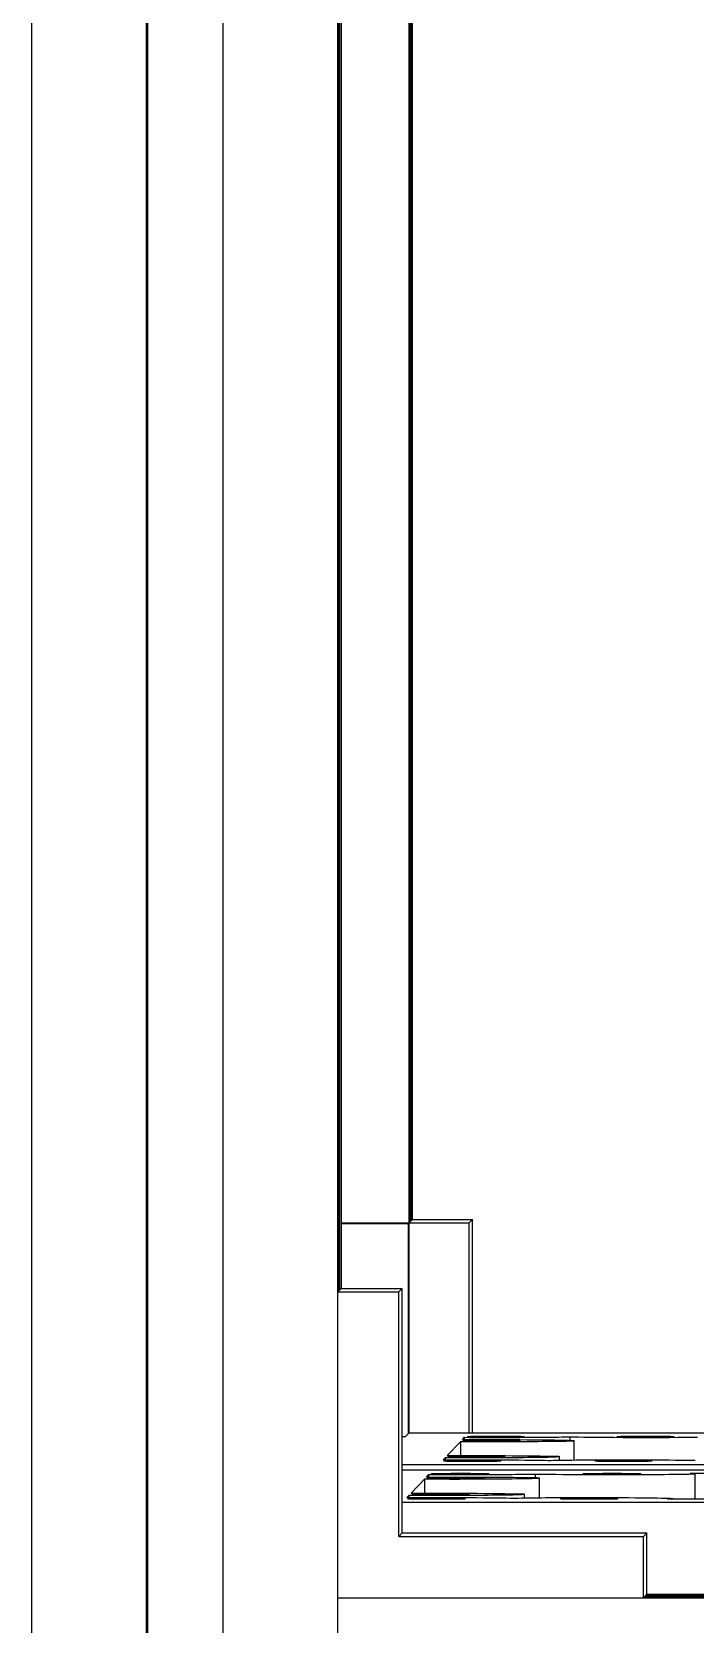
# Model space of a CAD drawing. Header units: millimetres. Extents: x -253 to 256, y -315 to 312.
# Drawn here: x -252.7 to -208.9, y -246.4 to -141.1 of the extents above; entities that cross this region are included whole.
import ezdxf

# ---------------------------------------------------------------- set-up
doc = ezdxf.new("R2010")
doc.units = ezdxf.units.MM
doc.layers.add('VISIBLE', color=7, linetype='Continuous')

msp = doc.modelspace()

# ---------------------------------------------------------------- linework, layer by layer
at = {"layer": 'VISIBLE'}
for p, q in [((-252.72, -315.39), (-252.72, 312.36)), ((-245.14, -315.39), (-245.14, 312.36)), ((-245.06, -315.29), (-245.06, 312.26)), ((-240.08, -315.39), (-240.08, 312.36)), ((-232.5, -315.39), (-232.5, 312.36)), ((-227.78, -233.72), (-227.78, 25.25)), ((-232.41, -224.33), (-232.41, 9.09)), ((-232.35, -224.27), (-232.35, 9.09)), ((-232.26, -224.19), (-232.26, 9.09)), ((-227.69, -219.77), (-227.69, 8.91)), ((-227.64, -219.72), (-227.64, 8.91)), ((-227.55, -219.64), (-227.55, 8.9)), ((-232.26, -219.86), (-223.82, -219.86)), ((-232.26, -219.9), (-227.82, -219.9)), ((-227.82, -219.9), (-227.55, -219.64)), ((-227.82, -233.77), (-227.82, -219.9)), ((-227.55, -219.64), (-223.6, -219.64)), ((-223.82, -219.86), (-223.6, -219.64)), ((-223.82, -233.72), (-223.82, -219.86)), ((-223.6, -233.72), (-223.6, -219.64)), ((-232.5, -224.41), (-232.22, -224.14)), ((-232.5, -224.41), (-228.46, -224.41)), ((-232.26, -224.14), (-232.22, -224.14)), ((-232.26, -224.19), (-228.23, -224.19)), ((-232.22, -224.19), (-232.22, -224.14)), ((-228.46, -224.41), (-228.23, -224.19)), ((-228.46, -240.59), (-228.46, -224.41)), ((-228.23, -240.34), (-228.23, -224.19)), ((-228.23, -233.96), (-228.02, -233.96)), ((-228.02, -233.96), (-227.78, -233.72)), ((-227.78, -233.72), (-122.8, -233.72)), ((-225.27, -235.23), (-224.37, -234.3)), ((-224.37, -235.23), (-224.37, -234.3)), ((-224.37, -234.3), (-224.07, -234.3)), ((-224.26, -234.18), (-224.11, -234.02)), ((-224.26, -234.18), (-223.93, -234.18)), ((-224.22, -234.24), (-224.21, -234.25)), ((-224.22, -234.24), (-224.21, -234.24)), ((-224.21, -234.24), (-224.17, -234.24)), ((-224.21, -234.25), (-224.17, -234.25)), ((-224.21, -234.25), (-224.17, -234.25)), ((-224.17, -234.24), (-224.12, -234.24)), ((-224.17, -234.25), (-224.1, -234.25)), ((-224.17, -234.25), (-224.1, -234.25)), ((-224.12, -234.24), (-223.97, -234.23)), ((-224.11, -234.18), (-224.11, -234.02)), ((-224.11, -234.02), (-223.8, -234.03)), ((-224.1, -234.25), (-224.01, -234.25)), ((-224.07, -234.3), (-223.75, -234.31)), ((-224.01, -234.25), (-223.89, -234.26)), ((-223.97, -234.23), (-223.79, -234.23)), ((-223.95, -233.96), (-223.94, -233.97)), ((-223.95, -233.96), (-223.94, -233.96)), ((-223.94, -233.96), (-223.91, -233.96)), ((-223.94, -233.97), (-223.9, -233.97)), ((-223.94, -233.97), (-223.9, -233.97)), ((-223.93, -234.18), (-223.58, -234.18)), ((-223.91, -233.96), (-223.85, -233.96)), ((-223.9, -233.97), (-223.84, -233.97)), ((-223.89, -234.26), (-223.74, -234.26)), ((-223.85, -233.96), (-223.71, -233.95)), ((-223.84, -233.97), (-223.74, -233.97)), ((-223.8, -234.03), (-223.49, -234.03)), ((-223.79, -234.23), (-223.6, -234.23)), ((-223.75, -234.31), (-223.43, -234.31)), ((-223.74, -233.97), (-223.62, -233.98)), ((-223.74, -234.26), (-223.58, -234.26)), ((-223.71, -233.95), (-223.53, -233.95)), ((-223.62, -233.98), (-223.48, -233.98)), ((-223.6, -234.23), (-223.4, -234.23)), ((-223.58, -234.18), (-223.2, -234.18)), ((-223.58, -234.26), (-223.39, -234.26)), ((-223.53, -233.95), (-223.33, -233.95)), ((-223.49, -234.03), (-223.16, -234.03)), ((-223.48, -233.98), (-223.31, -233.98)), ((-223.43, -234.31), (-223.1, -234.31)), ((-223.4, -234.23), (-223.18, -234.22)), ((-223.39, -234.26), (-223.2, -234.26)), ((-223.33, -233.95), (-223.13, -233.95)), ((-223.31, -233.98), (-223.13, -233.98)), ((-223.2, -234.18), (-222.79, -234.18)), ((-223.2, -234.26), (-223, -234.26)), ((-223.18, -234.22), (-222.92, -234.22)), ((-223.16, -234.03), (-222.83, -234.03)), ((-223.13, -233.95), (-222.92, -233.94)), ((-223.13, -233.98), (-222.94, -233.98)), ((-223.1, -234.31), (-222.76, -234.31)), ((-223, -234.26), (-222.8, -234.26)), ((-222.94, -233.98), (-222.74, -233.99)), ((-222.92, -233.94), (-222.66, -233.94)), ((-222.92, -234.22), (-222.61, -234.22)), ((-222.83, -234.03), (-222.5, -234.03)), ((-222.8, -234.26), (-222.6, -234.27)), ((-222.79, -234.18), (-222.36, -234.18)), ((-222.76, -234.31), (-222.42, -234.31)), ((-222.74, -233.99), (-222.54, -233.99)), ((-222.66, -233.94), (-222.35, -233.94)), ((-222.61, -234.22), (-222.25, -234.22)), ((-222.6, -234.27), (-222.41, -234.27)), ((-222.54, -233.99), (-222.34, -233.99)), ((-222.5, -234.03), (-222.16, -234.03)), ((-222.42, -234.31), (-222.08, -234.31)), ((-222.41, -234.27), (-222.05, -234.27)), ((-222.36, -234.18), (-221.91, -234.18)), ((-222.35, -233.94), (-221.99, -233.94)), ((-222.34, -233.99), (-222.15, -233.99)), ((-222.25, -234.22), (-222.06, -234.22)), ((-222.16, -234.03), (-221.81, -234.03)), ((-222.15, -233.99), (-221.79, -233.99)), ((-222.08, -234.31), (-221.74, -234.31)), ((-222.06, -234.22), (-221.86, -234.22)), ((-222.05, -234.27), (-221.74, -234.26)), ((-221.99, -233.94), (-221.8, -233.94)), ((-221.91, -234.18), (-221.44, -234.18)), ((-221.86, -234.22), (-221.66, -234.22)), ((-221.81, -234.03), (-221.47, -234.03)), ((-221.8, -233.94), (-221.6, -233.94)), ((-221.79, -233.99), (-221.48, -233.99)), ((-221.74, -234.26), (-221.48, -234.26)), ((-221.74, -234.31), (-221.4, -234.31)), ((-221.66, -234.22), (-221.46, -234.22)), ((-221.6, -233.94), (-221.4, -233.94)), ((-221.48, -233.99), (-221.22, -233.98)), ((-221.48, -234.26), (-221.26, -234.26)), ((-221.47, -234.03), (-221.13, -234.03)), ((-221.46, -234.22), (-221.27, -234.22)), ((-221.44, -234.18), (-220.96, -234.18)), ((-221.4, -233.94), (-221.2, -233.94)), ((-221.4, -234.31), (-221.06, -234.31)), ((-221.27, -234.22), (-221.09, -234.23)), ((-221.26, -234.26), (-221.07, -234.26)), ((-221.22, -233.98), (-221, -233.98)), ((-221.2, -233.94), (-221.01, -233.95)), ((-221.13, -234.03), (-220.8, -234.03)), ((-221.09, -234.23), (-220.92, -234.23)), ((-221.07, -234.26), (-220.87, -234.26)), ((-221.06, -234.31), (-220.73, -234.3)), ((-221.01, -233.95), (-220.83, -233.95)), ((-221.01, -233.95), (-220.83, -233.95)), ((-221, -233.98), (-220.8, -233.98)), ((-220.96, -234.18), (-220.46, -234.18)), ((-220.92, -234.23), (-220.78, -234.23)), ((-220.87, -234.26), (-220.69, -234.25)), ((-220.83, -233.95), (-220.66, -233.95)), ((-220.8, -233.98), (-220.61, -233.98)), ((-220.8, -234.03), (-220.47, -234.03)), ((-220.78, -234.23), (-220.66, -234.23)), ((-220.73, -234.3), (-220.41, -234.3)), ((-220.69, -234.25), (-220.55, -234.25)), ((-220.66, -233.95), (-220.52, -233.95)), ((-220.66, -234.23), (-220.56, -234.24)), ((-220.61, -233.98), (-220.43, -233.98)), ((-220.56, -234.24), (-220.5, -234.24)), ((-220.55, -234.25), (-220.49, -234.25)), ((-220.52, -233.95), (-220.39, -233.95)), ((-220.5, -234.24), (-220.46, -234.24)), ((-220.49, -234.25), (-220.46, -234.25)), ((-220.47, -234.03), (-220.15, -234.02)), ((-220.46, -234.18), (-219.97, -234.19)), ((-220.46, -234.24), (-220.45, -234.24)), ((-220.46, -234.25), (-220.45, -234.24)), ((-220.43, -233.98), (-220.28, -233.97)), ((-220.41, -234.3), (-220.1, -234.3)), ((-220.39, -233.95), (-220.3, -233.96)), ((-220.3, -233.96), (-220.23, -233.96)), ((-220.28, -233.97), (-220.23, -233.97)), ((-220.23, -233.96), (-220.2, -233.96)), ((-220.23, -233.97), (-220.2, -233.97)), ((-220.2, -233.96), (-220.18, -233.96)), ((-220.2, -233.97), (-220.18, -233.96)), ((-220.15, -234.02), (-219.84, -234.02)), ((-220.1, -234.3), (-219.8, -234.3)), ((-219.97, -234.19), (-219.48, -234.19)), ((-219.84, -234.02), (-219.54, -234.02)), ((-219.8, -234.3), (-219.51, -234.3)), ((-219.54, -234.02), (-219.25, -234.02)), ((-219.51, -234.3), (-219.24, -234.3)), ((-219.48, -234.19), (-219.02, -234.19)), ((-219.25, -234.02), (-218.98, -234.02)), ((-219.24, -234.3), (-218.96, -234.29)), ((-219.02, -234.19), (-218.57, -234.2)), ((-218.98, -234.02), (-218.69, -234.01)), ((-218.96, -234.29), (-218.68, -234.29)), ((-218.69, -234.01), (-218.42, -234.01)), ((-218.68, -234.29), (-218.4, -234.29)), ((-218.57, -234.2), (-218.17, -234.2)), ((-218.42, -234.01), (-218.16, -234.01)), ((-218.4, -234.29), (-218.13, -234.28)), ((-218.17, -234.2), (-217.8, -234.21)), ((-218.16, -234.01), (-217.91, -234.01)), ((-218.13, -234.28), (-217.87, -234.28)), ((-217.91, -234.01), (-217.69, -234)), ((-217.87, -234.28), (-217.62, -234.27)), ((-217.8, -234.21), (-217.49, -234.21)), ((-217.69, -234), (-217.48, -234)), ((-217.62, -234.27), (-217.4, -234.27)), ((-217.49, -234.21), (-217.24, -234.22)), ((-217.48, -234), (-217.3, -233.99)), ((-217.4, -234.27), (-217.21, -234.26)), ((-217.3, -233.99), (-217.14, -233.99)), ((-217.24, -234.22), (-217.06, -234.23)), ((-217.21, -234.26), (-217.05, -234.26)), ((-217.14, -234.22), (-217.14, -233.99)), ((-217.14, -233.99), (-216.89, -234)), ((-217.06, -234.23), (-216.94, -234.23)), ((-217.05, -234.26), (-216.94, -234.25)), ((-216.94, -234.23), (-216.88, -234.24)), ((-216.94, -234.25), (-216.88, -234.25)), ((-216.89, -234), (-216.59, -234)), ((-216.88, -235.52), (-216.88, -234.24)), ((-216.88, -234.25), (-216.88, -234.24)), ((-216.59, -234), (-216.23, -234.01)), ((-216.23, -234.01), (-215.81, -234.01)), ((-215.81, -234.01), (-215.34, -234.02)), ((-215.34, -234.02), (-214.81, -234.02)), ((-214.81, -234.02), (-214.24, -234.02)), ((-214.24, -234.02), (-213.63, -234.03)), ((-214.04, -233.96), (-214.03, -233.97)), ((-214.04, -233.96), (-214.03, -233.96)), ((-214.03, -233.96), (-213.99, -233.96)), ((-214.03, -233.97), (-213.99, -233.97)), ((-214.03, -233.97), (-213.99, -233.97)), ((-213.99, -233.96), (-213.94, -233.96)), ((-213.99, -233.97), (-213.92, -233.97)), ((-213.94, -233.96), (-213.79, -233.95)), ((-213.92, -233.97), (-213.83, -233.97)), ((-213.83, -233.97), (-213.71, -233.98)), ((-213.79, -233.95), (-213.61, -233.95)), ((-213.71, -233.98), (-213.56, -233.98)), ((-213.63, -234.03), (-213.01, -234.03)), ((-213.61, -233.95), (-213.42, -233.95)), ((-213.56, -233.98), (-213.4, -233.98)), ((-213.42, -233.95), (-213.22, -233.95)), ((-213.4, -233.98), (-213.21, -233.98)), ((-213.22, -233.95), (-213.01, -233.94)), ((-213.21, -233.98), (-213.02, -233.98)), ((-213.02, -233.98), (-212.82, -233.99)), ((-213.01, -233.94), (-212.74, -233.94)), ((-213.01, -234.03), (-212.38, -234.03)), ((-212.82, -233.99), (-212.62, -233.99)), ((-212.74, -233.94), (-212.43, -233.94)), ((-212.62, -233.99), (-212.42, -233.99)), ((-212.43, -233.94), (-212.08, -233.94)), ((-212.42, -233.99), (-212.23, -233.99)), ((-212.38, -234.03), (-211.75, -234.03)), ((-212.23, -233.99), (-211.87, -233.99)), ((-212.08, -233.94), (-211.88, -233.94)), ((-211.88, -233.94), (-211.69, -233.94)), ((-211.87, -233.99), (-211.56, -233.99)), ((-211.75, -234.03), (-211.15, -234.03)), ((-211.69, -233.94), (-211.49, -233.94)), ((-211.56, -233.99), (-211.3, -233.98)), ((-211.49, -233.94), (-211.29, -233.94)), ((-211.3, -233.98), (-211.09, -233.98)), ((-211.29, -233.94), (-211.09, -233.95)), ((-211.15, -234.03), (-210.56, -234.03)), ((-211.09, -233.95), (-210.91, -233.95)), ((-211.09, -233.98), (-210.89, -233.98)), ((-210.91, -233.95), (-210.75, -233.95)), ((-210.89, -233.98), (-210.69, -233.98)), ((-210.75, -233.95), (-210.6, -233.95)), ((-210.69, -233.98), (-210.51, -233.98)), ((-210.6, -233.95), (-210.48, -233.95)), ((-210.56, -234.03), (-210.02, -234.02)), ((-210.51, -233.98), (-210.37, -233.97)), ((-210.48, -233.95), (-210.39, -233.96)), ((-210.39, -233.96), (-210.32, -233.96)), ((-210.37, -233.97), (-210.32, -233.97)), ((-210.32, -233.96), (-210.28, -233.96)), ((-210.32, -233.97), (-210.28, -233.97)), ((-210.28, -233.96), (-210.27, -233.96)), ((-210.28, -233.97), (-210.27, -233.96)), ((-210.02, -234.02), (-209.52, -234.02)), ((-209.52, -234.02), (-209.06, -234.02)), ((-209.06, -234.02), (-208.72, -234.01)), ((-225.54, -235.52), (-225.38, -235.35)), ((-225.54, -235.52), (-225.08, -235.51)), ((-225.49, -235.58), (-225.48, -235.57)), ((-225.49, -235.58), (-225.48, -235.58)), ((-225.48, -235.57), (-225.45, -235.57)), ((-225.48, -235.58), (-225.44, -235.58)), ((-225.48, -235.58), (-225.44, -235.58)), ((-225.45, -235.57), (-225.39, -235.57)), ((-225.44, -235.58), (-225.38, -235.58)), ((-225.39, -235.57), (-225.25, -235.57)), ((-225.38, -235.52), (-225.38, -235.35)), ((-225.38, -235.35), (-225.08, -235.36)), ((-225.38, -235.58), (-225.28, -235.59)), ((-225.38, -235.58), (-225.28, -235.59)), ((-225.28, -235.59), (-225.16, -235.59)), ((-225.27, -235.23), (-224.94, -235.23)), ((-225.25, -235.57), (-225.07, -235.56)), ((-225.22, -235.29), (-225.21, -235.3)), ((-225.22, -235.29), (-225.21, -235.29)), ((-225.21, -235.29), (-225.18, -235.29)), ((-225.21, -235.3), (-225.17, -235.3)), ((-225.21, -235.3), (-225.17, -235.3)), ((-225.18, -235.29), (-225.13, -235.29)), ((-225.17, -235.3), (-225.11, -235.3)), ((-225.16, -235.59), (-225.02, -235.59)), ((-225.13, -235.29), (-224.98, -235.28)), ((-225.11, -235.3), (-225.01, -235.3)), ((-225.08, -235.36), (-224.76, -235.36)), ((-225.08, -235.51), (-224.6, -235.51)), ((-225.07, -235.56), (-224.87, -235.56)), ((-225.02, -235.59), (-224.85, -235.59)), ((-225.01, -235.3), (-224.89, -235.31)), ((-224.98, -235.28), (-224.8, -235.28)), ((-224.94, -235.23), (-224.58, -235.23)), ((-224.89, -235.31), (-224.75, -235.31)), ((-224.87, -235.56), (-224.67, -235.56)), ((-224.85, -235.59), (-224.67, -235.59)), ((-224.85, -235.59), (-224.67, -235.59)), ((-224.8, -235.28), (-224.6, -235.28)), ((-224.76, -235.36), (-224.43, -235.36)), ((-224.75, -235.31), (-224.58, -235.31)), ((-224.67, -235.56), (-224.45, -235.56)), ((-224.67, -235.59), (-224.47, -235.6)), ((-224.6, -235.28), (-224.4, -235.28)), ((-224.6, -235.51), (-224.1, -235.51)), ((-224.58, -235.23), (-224.2, -235.23)), ((-224.58, -235.31), (-224.4, -235.31)), ((-224.47, -235.6), (-224.27, -235.6)), ((-224.45, -235.56), (-224.19, -235.55)), ((-224.43, -235.36), (-224.1, -235.36)), ((-224.4, -235.28), (-224.19, -235.27)), ((-224.4, -235.31), (-224.2, -235.31)), ((-224.27, -235.6), (-224.07, -235.6)), ((-224.2, -235.23), (-223.79, -235.23)), ((-224.2, -235.31), (-224, -235.32)), ((-224.19, -235.27), (-223.92, -235.27)), ((-224.19, -235.55), (-223.88, -235.55)), ((-224.1, -235.36), (-223.76, -235.36)), ((-224.1, -235.51), (-223.58, -235.51)), ((-224.07, -235.6), (-223.87, -235.6)), ((-224, -235.32), (-223.8, -235.32)), ((-223.92, -235.27), (-223.61, -235.27)), ((-223.88, -235.55), (-223.52, -235.55)), ((-223.87, -235.6), (-223.68, -235.6)), ((-223.8, -235.32), (-223.6, -235.32)), ((-223.79, -235.23), (-223.36, -235.23)), ((-223.76, -235.36), (-223.42, -235.36)), ((-223.68, -235.6), (-223.32, -235.6)), ((-223.61, -235.27), (-223.25, -235.27)), ((-223.6, -235.32), (-223.41, -235.32)), ((-223.58, -235.51), (-223.05, -235.51)), ((-223.52, -235.55), (-223.33, -235.55)), ((-223.42, -235.36), (-223.08, -235.36)), ((-223.41, -235.32), (-223.05, -235.32)), ((-223.36, -235.23), (-222.9, -235.23)), ((-223.33, -235.55), (-223.13, -235.55)), ((-223.32, -235.6), (-223, -235.6)), ((-223.25, -235.27), (-223.06, -235.27)), ((-223.13, -235.55), (-222.92, -235.55)), ((-223.08, -235.36), (-222.73, -235.36)), ((-223.06, -235.27), (-222.86, -235.27)), ((-223.05, -235.32), (-222.74, -235.32)), ((-223.05, -235.51), (-222.52, -235.51)), ((-223, -235.6), (-222.74, -235.6)), ((-222.92, -235.55), (-222.72, -235.56)), ((-222.9, -235.23), (-222.43, -235.23)), ((-222.86, -235.27), (-222.66, -235.27)), ((-222.74, -235.32), (-222.47, -235.31)), ((-222.74, -235.6), (-222.52, -235.59)), ((-222.73, -235.36), (-222.39, -235.36)), ((-222.72, -235.56), (-222.53, -235.56)), ((-222.66, -235.27), (-222.46, -235.27)), ((-222.53, -235.56), (-222.35, -235.56)), ((-222.52, -235.51), (-221.99, -235.51)), ((-222.52, -235.59), (-222.33, -235.59)), ((-222.47, -235.31), (-222.26, -235.31)), ((-222.46, -235.27), (-222.26, -235.28)), ((-222.43, -235.23), (-221.95, -235.23)), ((-222.39, -235.36), (-222.05, -235.36)), ((-222.35, -235.56), (-222.18, -235.56)), ((-222.35, -235.56), (-222.18, -235.56)), ((-222.33, -235.59), (-222.13, -235.59)), ((-222.26, -235.28), (-222.08, -235.28)), ((-222.26, -235.31), (-222.06, -235.31)), ((-222.18, -235.56), (-222.03, -235.56)), ((-222.13, -235.59), (-221.95, -235.59)), ((-222.08, -235.28), (-221.91, -235.28)), ((-222.06, -235.31), (-221.86, -235.31)), ((-222.05, -235.36), (-221.72, -235.36)), ((-222.03, -235.56), (-221.91, -235.57)), ((-221.99, -235.51), (-221.48, -235.52)), ((-221.95, -235.23), (-221.45, -235.23)), ((-221.95, -235.59), (-221.8, -235.58)), ((-221.91, -235.28), (-221.77, -235.28)), ((-221.91, -235.57), (-221.82, -235.57)), ((-221.86, -235.31), (-221.68, -235.3)), ((-221.82, -235.57), (-221.75, -235.57)), ((-221.8, -235.58), (-221.75, -235.58)), ((-221.77, -235.28), (-221.65, -235.28)), ((-221.75, -235.57), (-221.71, -235.57)), ((-221.75, -235.58), (-221.71, -235.58)), ((-221.72, -235.36), (-221.4, -235.35)), ((-221.71, -235.57), (-221.7, -235.58)), ((-221.71, -235.58), (-221.7, -235.58)), ((-221.68, -235.3), (-221.53, -235.3)), ((-221.65, -235.28), (-221.55, -235.29)), ((-221.55, -235.29), (-221.49, -235.29)), ((-221.53, -235.3), (-221.48, -235.3)), ((-221.49, -235.29), (-221.45, -235.29)), ((-221.48, -235.3), (-221.45, -235.3)), ((-221.48, -235.52), (-220.99, -235.52)), ((-221.45, -235.23), (-220.96, -235.24)), ((-221.45, -235.29), (-221.44, -235.29)), ((-221.45, -235.3), (-221.44, -235.29)), ((-221.4, -235.35), (-221.09, -235.35)), ((-221.09, -235.35), (-220.79, -235.35)), ((-220.99, -235.52), (-220.53, -235.52)), ((-220.96, -235.24), (-220.47, -235.24)), ((-220.79, -235.35), (-220.5, -235.35)), ((-220.53, -235.52), (-220.1, -235.53)), ((-220.5, -235.35), (-220.22, -235.35)), ((-220.47, -235.24), (-220, -235.24)), ((-220.22, -235.35), (-219.94, -235.34)), ((-220.1, -235.53), (-219.71, -235.53)), ((-220, -235.24), (-219.55, -235.25)), ((-219.94, -235.34), (-219.66, -235.34)), ((-219.71, -235.53), (-219.36, -235.53)), ((-219.66, -235.34), (-219.38, -235.34)), ((-219.55, -235.25), (-219.14, -235.25)), ((-219.38, -235.34), (-219.11, -235.33)), ((-219.36, -235.53), (-219.05, -235.54)), ((-219.14, -235.25), (-218.78, -235.26)), ((-219.11, -235.33), (-218.84, -235.33)), ((-219.05, -235.54), (-218.8, -235.54)), ((-218.84, -235.33), (-218.6, -235.33)), ((-218.8, -235.54), (-218.58, -235.55)), ((-218.78, -235.26), (-218.47, -235.26)), ((-218.6, -235.33), (-218.38, -235.32)), ((-218.58, -235.55), (-218.42, -235.55)), ((-218.47, -235.26), (-218.22, -235.27)), ((-218.42, -235.55), (-218.23, -235.54)), ((-218.38, -235.32), (-218.18, -235.32)), ((-218.23, -235.54), (-218.03, -235.54)), ((-218.22, -235.27), (-218.03, -235.28)), ((-218.18, -235.32), (-218.03, -235.31)), ((-218.03, -235.28), (-217.91, -235.28)), ((-218.03, -235.31), (-217.92, -235.3)), ((-218.03, -235.54), (-217.8, -235.53)), ((-217.92, -235.3), (-217.86, -235.3)), ((-217.91, -235.28), (-217.85, -235.29)), ((-217.86, -235.3), (-217.85, -235.29)), ((-217.85, -235.54), (-217.85, -235.29)), ((-217.8, -235.53), (-217.55, -235.53)), ((-217.55, -235.53), (-217.29, -235.53)), ((-217.29, -235.53), (-217.02, -235.53)), ((-217.02, -235.53), (-216.73, -235.52)), ((-216.73, -235.52), (-216.44, -235.52)), ((-216.44, -235.52), (-216.14, -235.52)), ((-216.14, -235.52), (-215.81, -235.52)), ((-215.81, -235.52), (-215.45, -235.52)), ((-215.51, -235.58), (-215.5, -235.57)), ((-215.51, -235.58), (-215.5, -235.58)), ((-215.5, -235.57), (-215.47, -235.57)), ((-215.5, -235.58), (-215.46, -235.58)), ((-215.5, -235.58), (-215.46, -235.58)), ((-215.47, -235.57), (-215.41, -235.57)), ((-215.46, -235.58), (-215.39, -235.58)), ((-215.45, -235.52), (-215.07, -235.51)), ((-215.41, -235.57), (-215.27, -235.57)), ((-215.39, -235.58), (-215.3, -235.59)), ((-215.3, -235.59), (-215.18, -235.59)), ((-215.27, -235.57), (-215.08, -235.56)), ((-215.18, -235.59), (-215.03, -235.59)), ((-215.08, -235.56), (-214.89, -235.56)), ((-215.07, -235.51), (-214.67, -235.51)), ((-215.03, -235.59), (-214.87, -235.59)), ((-214.89, -235.56), (-214.69, -235.56)), ((-214.87, -235.59), (-214.68, -235.59)), ((-214.69, -235.56), (-214.47, -235.56)), ((-214.68, -235.59), (-214.49, -235.6)), ((-214.67, -235.51), (-214.25, -235.51)), ((-214.49, -235.6), (-214.29, -235.6)), ((-214.47, -235.56), (-214.21, -235.55)), ((-214.29, -235.6), (-214.09, -235.6)), ((-214.25, -235.51), (-213.81, -235.51)), ((-214.21, -235.55), (-213.9, -235.55)), ((-214.09, -235.6), (-213.89, -235.6)), ((-213.9, -235.55), (-213.54, -235.55)), ((-213.89, -235.6), (-213.69, -235.6)), ((-213.81, -235.51), (-213.36, -235.51)), ((-213.69, -235.6), (-213.33, -235.6)), ((-213.54, -235.55), (-213.34, -235.55)), ((-213.36, -235.51), (-212.89, -235.51)), ((-213.34, -235.55), (-213.14, -235.55)), ((-213.33, -235.6), (-213.02, -235.6)), ((-213.14, -235.55), (-212.94, -235.55)), ((-213.02, -235.6), (-212.76, -235.6)), ((-212.94, -235.55), (-212.74, -235.56)), ((-212.89, -235.51), (-212.42, -235.51)), ((-212.76, -235.6), (-212.54, -235.59)), ((-212.74, -235.56), (-212.55, -235.56)), ((-212.55, -235.56), (-212.37, -235.56)), ((-212.54, -235.59), (-212.34, -235.59)), ((-212.42, -235.51), (-211.95, -235.51)), ((-212.37, -235.56), (-212.2, -235.56)), ((-212.34, -235.59), (-212.15, -235.59)), ((-212.2, -235.56), (-212.05, -235.56)), ((-212.15, -235.59), (-211.96, -235.59)), ((-212.05, -235.56), (-211.93, -235.57)), ((-211.96, -235.59), (-211.82, -235.58)), ((-211.95, -235.51), (-211.48, -235.52)), ((-211.93, -235.57), (-211.84, -235.57)), ((-211.84, -235.57), (-211.77, -235.57)), ((-211.82, -235.58), (-211.77, -235.58)), ((-211.77, -235.57), (-211.73, -235.57)), ((-211.77, -235.58), (-211.73, -235.58)), ((-211.73, -235.57), (-211.72, -235.58)), ((-211.73, -235.58), (-211.72, -235.58)), ((-211.48, -235.52), (-211.03, -235.52)), ((-211.03, -235.52), (-210.59, -235.52)), ((-210.59, -235.52), (-210.18, -235.53)), ((-210.18, -235.53), (-209.8, -235.53)), ((-209.8, -235.53), (-209.45, -235.53)), ((-209.45, -235.53), (-209.14, -235.54)), ((-209.14, -235.54), (-208.87, -235.54)), ((-228.23, -235.82), (-123.91, -235.82)), ((-228.23, -236.18), (-124.09, -236.18)), ((-226.62, -236.65), (-226.47, -236.49)), ((-226.62, -236.65), (-226.29, -236.65)), ((-226.58, -236.71), (-226.57, -236.71)), ((-226.58, -236.71), (-226.57, -236.71)), ((-226.57, -236.71), (-226.53, -236.71)), ((-226.57, -236.71), (-226.53, -236.72)), ((-226.57, -236.71), (-226.53, -236.72)), ((-226.53, -236.71), (-226.48, -236.7)), ((-226.53, -236.72), (-226.46, -236.72)), ((-226.48, -236.7), (-226.33, -236.7)), ((-226.47, -236.65), (-226.47, -236.49)), ((-226.47, -236.49), (-226.16, -236.49)), ((-226.46, -236.72), (-226.37, -236.72)), ((-226.37, -236.72), (-226.25, -236.72)), ((-226.33, -236.7), (-226.15, -236.7)), ((-226.31, -236.43), (-226.29, -236.42)), ((-226.31, -236.43), (-226.3, -236.43)), ((-226.3, -236.43), (-226.26, -236.43)), ((-226.3, -236.43), (-226.26, -236.43)), ((-226.29, -236.42), (-226.26, -236.42)), ((-226.29, -236.65), (-225.93, -236.65)), ((-226.26, -236.42), (-226.21, -236.42)), ((-226.26, -236.43), (-226.19, -236.43)), ((-226.25, -236.72), (-226.1, -236.73)), ((-226.21, -236.42), (-226.06, -236.41)), ((-226.19, -236.43), (-226.1, -236.44)), ((-226.16, -236.49), (-225.84, -236.49)), ((-226.15, -236.7), (-225.95, -236.69)), ((-226.1, -236.44), (-225.97, -236.44)), ((-226.1, -236.73), (-225.93, -236.73)), ((-226.06, -236.41), (-225.88, -236.41)), ((-225.97, -236.44), (-225.83, -236.44)), ((-225.95, -236.69), (-225.75, -236.69)), ((-225.93, -236.65), (-225.55, -236.65)), ((-225.93, -236.73), (-225.75, -236.73)), ((-225.88, -236.41), (-225.68, -236.41)), ((-225.84, -236.49), (-225.51, -236.49)), ((-225.83, -236.44), (-225.66, -236.44)), ((-225.75, -236.69), (-225.53, -236.69)), ((-225.75, -236.73), (-225.55, -236.73)), ((-225.68, -236.41), (-225.48, -236.41)), ((-225.66, -236.44), (-225.48, -236.44)), ((-225.55, -236.65), (-225.14, -236.65)), ((-225.55, -236.73), (-225.35, -236.73)), ((-225.53, -236.69), (-225.27, -236.69)), ((-225.51, -236.49), (-225.18, -236.49)), ((-225.48, -236.41), (-225.26, -236.41)), ((-225.48, -236.44), (-225.28, -236.45)), ((-225.35, -236.73), (-225.15, -236.73)), ((-225.28, -236.45), (-225.08, -236.45)), ((-225.27, -236.69), (-224.96, -236.69)), ((-225.26, -236.41), (-225, -236.4)), ((-225.18, -236.49), (-224.84, -236.49)), ((-225.15, -236.73), (-224.95, -236.73)), ((-225.14, -236.65), (-224.7, -236.64)), ((-225.08, -236.45), (-224.88, -236.45)), ((-225, -236.4), (-224.69, -236.4)), ((-224.96, -236.69), (-224.59, -236.69)), ((-224.95, -236.73), (-224.75, -236.73)), ((-224.88, -236.45), (-224.68, -236.45)), ((-224.84, -236.49), (-224.49, -236.49)), ((-224.75, -236.73), (-224.39, -236.73)), ((-224.7, -236.64), (-224.25, -236.65)), ((-224.69, -236.4), (-224.32, -236.4)), ((-224.68, -236.45), (-224.48, -236.45)), ((-224.59, -236.69), (-224.4, -236.69)), ((-224.49, -236.49), (-224.15, -236.49)), ((-224.48, -236.45), (-224.12, -236.45)), ((-224.4, -236.69), (-224.2, -236.69)), ((-224.39, -236.73), (-224.08, -236.73)), ((-224.32, -236.4), (-224.13, -236.4)), ((-224.25, -236.65), (-223.77, -236.65)), ((-224.2, -236.69), (-224, -236.69)), ((-224.15, -236.49), (-223.8, -236.49)), ((-224.13, -236.4), (-223.93, -236.4)), ((-224.12, -236.45), (-223.81, -236.45)), ((-224.08, -236.73), (-223.81, -236.73)), ((-224, -236.69), (-223.8, -236.69)), ((-223.93, -236.4), (-223.73, -236.4)), ((-223.81, -236.45), (-223.54, -236.45)), ((-223.81, -236.73), (-223.59, -236.73)), ((-223.8, -236.49), (-223.46, -236.49)), ((-223.8, -236.69), (-223.6, -236.69)), ((-223.77, -236.65), (-223.28, -236.65)), ((-223.73, -236.4), (-223.53, -236.41)), ((-223.6, -236.69), (-223.42, -236.69)), ((-223.59, -236.73), (-223.4, -236.73)), ((-223.54, -236.45), (-223.33, -236.44)), ((-223.53, -236.41), (-223.33, -236.41)), ((-223.46, -236.49), (-223.12, -236.49)), ((-223.42, -236.69), (-223.25, -236.69)), ((-223.4, -236.73), (-223.2, -236.72)), ((-223.33, -236.41), (-223.15, -236.41)), ((-223.33, -236.44), (-223.13, -236.44)), ((-223.28, -236.65), (-222.78, -236.65)), ((-223.25, -236.69), (-223.1, -236.7)), ((-223.2, -236.72), (-223.02, -236.72)), ((-223.15, -236.41), (-222.98, -236.41)), ((-223.15, -236.41), (-222.98, -236.41)), ((-223.13, -236.44), (-222.93, -236.44)), ((-223.12, -236.49), (-222.79, -236.49)), ((-223.1, -236.7), (-222.98, -236.7)), ((-223.02, -236.72), (-222.87, -236.72)), ((-222.98, -236.41), (-222.83, -236.41)), ((-222.98, -236.7), (-222.89, -236.7)), ((-222.93, -236.44), (-222.75, -236.44)), ((-222.89, -236.7), (-222.82, -236.7)), ((-222.87, -236.72), (-222.82, -236.71)), ((-222.83, -236.41), (-222.71, -236.42)), ((-222.82, -236.7), (-222.78, -236.71)), ((-222.82, -236.71), (-222.78, -236.71)), ((-222.79, -236.49), (-222.47, -236.49)), ((-222.78, -236.65), (-222.29, -236.65)), ((-222.78, -236.71), (-222.77, -236.71)), ((-222.78, -236.71), (-222.77, -236.71)), ((-222.75, -236.44), (-222.6, -236.43)), ((-222.71, -236.42), (-222.62, -236.42)), ((-222.62, -236.42), (-222.55, -236.42)), ((-222.6, -236.43), (-222.55, -236.43)), ((-222.55, -236.42), (-222.51, -236.42)), ((-222.55, -236.43), (-222.51, -236.43)), ((-222.51, -236.42), (-222.5, -236.43)), ((-222.51, -236.43), (-222.5, -236.43)), ((-222.47, -236.49), (-222.15, -236.48)), ((-222.29, -236.65), (-221.8, -236.65)), ((-222.15, -236.48), (-221.85, -236.48)), ((-222.12, -236.77), (-221.83, -236.77)), ((-221.85, -236.48), (-221.56, -236.48)), ((-221.83, -236.77), (-221.55, -236.76)), ((-221.8, -236.65), (-221.32, -236.66)), ((-221.56, -236.48), (-221.28, -236.48)), ((-221.55, -236.76), (-221.27, -236.76)), ((-221.32, -236.66), (-220.87, -236.66)), ((-221.28, -236.48), (-220.99, -236.48)), ((-221.27, -236.76), (-220.98, -236.76)), ((-220.99, -236.48), (-220.72, -236.47)), ((-220.98, -236.76), (-220.7, -236.75)), ((-220.87, -236.66), (-220.46, -236.67)), ((-220.87, -236.66), (-220.46, -236.67)), ((-220.72, -236.47), (-220.45, -236.47)), ((-220.7, -236.75), (-220.42, -236.75)), ((-220.46, -236.67), (-220.1, -236.67)), ((-220.45, -236.47), (-220.21, -236.47)), ((-220.42, -236.75), (-220.16, -236.75)), ((-220.21, -236.47), (-219.98, -236.46)), ((-220.16, -236.75), (-219.91, -236.74)), ((-220.1, -236.67), (-219.78, -236.68)), ((-219.98, -236.46), (-219.77, -236.46)), ((-219.91, -236.74), (-219.69, -236.74)), ((-219.78, -236.68), (-219.53, -236.69)), ((-219.77, -236.46), (-219.58, -236.46)), ((-219.69, -236.74), (-219.5, -236.73)), ((-219.58, -236.46), (-219.42, -236.45)), ((-219.53, -236.69), (-219.34, -236.69)), ((-219.5, -236.73), (-219.34, -236.73)), ((-219.42, -236.69), (-219.42, -236.45)), ((-219.42, -236.45), (-219.18, -236.46)), ((-219.34, -236.69), (-219.22, -236.7)), ((-219.34, -236.73), (-219.23, -236.72)), ((-219.23, -236.72), (-219.17, -236.71)), ((-219.22, -236.7), (-219.16, -236.71)), ((-219.18, -236.46), (-218.87, -236.46)), ((-219.17, -236.71), (-219.16, -236.71)), ((-219.16, -238.02), (-219.16, -236.71)), ((-218.87, -236.46), (-218.51, -236.47)), ((-218.51, -236.47), (-218.08, -236.47)), ((-218.08, -236.47), (-217.6, -236.48)), ((-217.6, -236.48), (-217.07, -236.48)), ((-217.07, -236.48), (-216.49, -236.49)), ((-216.49, -236.49), (-215.88, -236.49)), ((-216.29, -236.43), (-216.28, -236.42)), ((-216.29, -236.43), (-216.28, -236.43)), ((-216.28, -236.42), (-216.24, -236.42)), ((-216.28, -236.43), (-216.24, -236.43)), ((-216.28, -236.43), (-216.24, -236.43)), ((-216.24, -236.42), (-216.19, -236.42)), ((-216.24, -236.43), (-216.17, -236.43)), ((-216.19, -236.42), (-216.04, -236.41)), ((-216.17, -236.43), (-216.08, -236.44)), ((-216.08, -236.44), (-215.95, -236.44)), ((-216.08, -236.44), (-215.95, -236.44)), ((-216.04, -236.41), (-215.86, -236.41)), ((-215.95, -236.44), (-215.81, -236.44)), ((-215.95, -236.44), (-215.81, -236.44)), ((-215.88, -236.49), (-215.25, -236.49)), ((-215.86, -236.41), (-215.66, -236.41)), ((-215.81, -236.44), (-215.64, -236.44)), ((-215.66, -236.41), (-215.46, -236.41)), ((-215.64, -236.44), (-215.46, -236.44)), ((-215.46, -236.41), (-215.25, -236.41)), ((-215.46, -236.44), (-215.26, -236.45)), ((-215.26, -236.45), (-215.06, -236.45)), ((-215.25, -236.41), (-214.98, -236.4)), ((-215.25, -236.49), (-214.61, -236.49)), ((-215.06, -236.45), (-214.86, -236.45)), ((-214.98, -236.4), (-214.67, -236.4)), ((-214.86, -236.45), (-214.66, -236.45)), ((-214.67, -236.4), (-214.31, -236.4)), ((-214.66, -236.45), (-214.46, -236.45)), ((-214.61, -236.49), (-213.98, -236.49)), ((-214.46, -236.45), (-214.1, -236.45)), ((-214.31, -236.4), (-214.11, -236.4)), ((-214.11, -236.4), (-213.91, -236.4)), ((-214.1, -236.45), (-213.79, -236.45)), ((-213.98, -236.49), (-213.37, -236.49)), ((-213.91, -236.4), (-213.71, -236.4)), ((-213.79, -236.45), (-213.53, -236.45)), ((-213.71, -236.4), (-213.51, -236.41)), ((-213.53, -236.45), (-213.31, -236.44)), ((-213.51, -236.41), (-213.31, -236.41)), ((-213.37, -236.49), (-212.78, -236.49)), ((-213.31, -236.41), (-213.13, -236.41)), ((-213.31, -236.44), (-213.11, -236.44)), ((-213.13, -236.41), (-212.96, -236.41)), ((-213.11, -236.44), (-212.91, -236.44)), ((-212.96, -236.41), (-212.82, -236.41)), ((-212.91, -236.44), (-212.73, -236.44)), ((-212.82, -236.41), (-212.7, -236.42)), ((-212.78, -236.49), (-212.23, -236.49)), ((-212.73, -236.44), (-212.58, -236.43)), ((-212.7, -236.42), (-212.6, -236.42)), ((-212.6, -236.42), (-212.53, -236.42)), ((-212.58, -236.43), (-212.53, -236.43)), ((-212.53, -236.42), (-212.49, -236.42)), ((-212.53, -236.43), (-212.49, -236.43)), ((-212.49, -236.42), (-212.48, -236.43)), ((-212.49, -236.43), (-212.48, -236.43)), ((-212.23, -236.49), (-211.72, -236.48)), ((-211.72, -236.48), (-211.26, -236.48)), ((-211.26, -236.48), (-210.92, -236.48)), ((-210.92, -236.48), (-210.59, -236.47)), ((-210.59, -236.47), (-210.27, -236.47)), ((-210.27, -236.47), (-209.98, -236.46)), ((-209.98, -236.46), (-209.72, -236.46)), ((-209.72, -236.46), (-209.49, -236.45)), ((-209.49, -236.45), (-209.29, -236.45)), ((-209.29, -236.45), (-209.13, -236.44)), ((-209.23, -236.4), (-209.1, -236.41)), ((-209.23, -236.4), (-165.4, -236.4)), ((-209.13, -236.44), (-209, -236.44)), ((-209.1, -236.41), (-208.99, -236.41)), ((-209, -236.44), (-208.92, -236.43)), ((-208.99, -236.41), (-208.92, -236.42)), ((-208.99, -236.41), (-208.92, -236.42)), ((-208.92, -236.42), (-208.88, -236.42)), ((-208.92, -236.42), (-208.88, -236.42)), ((-208.92, -236.43), (-208.88, -236.43)), ((-208.88, -238.1), (-208.88, -236.42)), ((-208.88, -236.43), (-208.88, -236.42)), ((-227.65, -237.72), (-226.74, -236.77)), ((-227.65, -237.72), (-227.31, -237.72)), ((-227.61, -237.78), (-227.6, -237.79)), ((-227.61, -237.78), (-227.59, -237.78)), ((-227.6, -237.79), (-227.56, -237.79)), ((-227.6, -237.79), (-227.56, -237.79)), ((-227.59, -237.78), (-227.56, -237.78)), ((-227.56, -237.78), (-227.51, -237.78)), ((-227.56, -237.79), (-227.49, -237.79)), ((-227.56, -237.79), (-227.49, -237.79)), ((-227.51, -237.78), (-227.36, -237.77)), ((-227.49, -237.79), (-227.39, -237.79)), ((-227.39, -237.79), (-227.27, -237.8)), ((-227.36, -237.77), (-227.17, -237.77)), ((-227.31, -237.72), (-226.95, -237.72)), ((-227.27, -237.8), (-227.12, -237.8)), ((-227.17, -237.77), (-226.98, -237.77)), ((-227.12, -237.8), (-226.96, -237.8)), ((-226.98, -237.77), (-226.78, -237.76)), ((-226.96, -237.8), (-226.77, -237.8)), ((-226.95, -237.72), (-226.57, -237.72)), ((-226.78, -237.76), (-226.56, -237.76)), ((-226.77, -237.8), (-226.58, -237.8)), ((-226.74, -237.72), (-226.74, -236.77)), ((-226.74, -236.77), (-226.43, -236.77)), ((-226.58, -237.8), (-226.37, -237.8)), ((-226.57, -237.72), (-226.16, -237.72)), ((-226.56, -237.76), (-226.29, -237.76)), ((-226.43, -236.77), (-226.11, -236.77)), ((-226.37, -237.8), (-226.17, -237.81)), ((-226.29, -237.76), (-225.98, -237.76)), ((-226.17, -237.81), (-225.97, -237.81)), ((-226.16, -237.72), (-225.72, -237.72)), ((-226.11, -236.77), (-225.78, -236.77)), ((-225.98, -237.76), (-225.61, -237.76)), ((-225.97, -237.81), (-225.77, -237.81)), ((-225.78, -236.77), (-225.45, -236.77)), ((-225.77, -237.81), (-225.41, -237.81)), ((-225.72, -237.72), (-225.26, -237.72)), ((-225.61, -237.76), (-225.42, -237.76)), ((-225.45, -236.77), (-225.11, -236.78)), ((-225.42, -237.76), (-225.22, -237.76)), ((-225.41, -237.81), (-225.09, -237.8)), ((-225.26, -237.72), (-224.79, -237.72)), ((-225.22, -237.76), (-225.01, -237.76)), ((-225.11, -236.78), (-224.76, -236.78)), ((-225.09, -237.8), (-224.83, -237.8)), ((-225.01, -237.76), (-224.81, -237.76)), ((-224.83, -237.8), (-224.61, -237.8)), ((-224.81, -237.76), (-224.61, -237.76)), ((-224.79, -237.72), (-224.29, -237.72)), ((-224.76, -236.78), (-224.42, -236.78)), ((-224.61, -237.76), (-224.43, -237.77)), ((-224.61, -237.76), (-224.43, -237.77)), ((-224.61, -237.8), (-224.41, -237.8)), ((-224.43, -237.77), (-224.26, -237.77)), ((-224.42, -236.78), (-224.07, -236.77)), ((-224.41, -237.8), (-224.21, -237.8)), ((-224.29, -237.72), (-223.79, -237.72)), ((-224.26, -237.77), (-224.11, -237.77)), ((-224.21, -237.8), (-224.03, -237.79)), ((-224.11, -237.77), (-223.99, -237.77)), ((-224.07, -236.77), (-223.73, -236.77)), ((-224.03, -237.79), (-223.88, -237.79)), ((-223.99, -237.77), (-223.9, -237.78)), ((-223.9, -237.78), (-223.83, -237.78)), ((-223.88, -237.79), (-223.83, -237.79)), ((-223.83, -237.78), (-223.79, -237.78)), ((-223.83, -237.79), (-223.79, -237.79)), ((-223.79, -237.72), (-223.29, -237.72)), ((-223.79, -237.78), (-223.78, -237.78)), ((-223.79, -237.79), (-223.78, -237.78)), ((-223.73, -236.77), (-223.39, -236.77)), ((-223.39, -236.77), (-223.06, -236.77)), ((-223.29, -237.72), (-222.8, -237.73)), ((-223.06, -236.77), (-222.73, -236.77)), ((-222.8, -237.73), (-222.32, -237.73)), ((-222.73, -236.77), (-222.42, -236.77)), ((-222.42, -236.77), (-222.12, -236.77)), ((-222.32, -237.73), (-221.88, -237.74)), ((-221.88, -237.74), (-221.46, -237.74)), ((-221.46, -237.74), (-221.09, -237.75)), ((-221.16, -237.82), (-220.91, -237.82)), ((-221.09, -237.75), (-220.78, -237.75)), ((-220.91, -237.82), (-220.69, -237.81)), ((-220.78, -237.75), (-220.53, -237.76)), ((-220.69, -237.81), (-220.49, -237.81)), ((-220.53, -237.76), (-220.34, -237.77)), ((-220.49, -237.81), (-220.33, -237.8)), ((-220.34, -237.77), (-220.21, -237.77)), ((-220.33, -237.8), (-220.22, -237.79)), ((-220.22, -237.79), (-220.16, -237.79)), ((-220.21, -237.77), (-220.16, -237.78)), ((-220.16, -238.03), (-220.16, -237.78)), ((-220.16, -237.79), (-220.16, -237.78)), ((-228.23, -238.32), (-125.22, -238.32)), ((-227.92, -238.01), (-227.77, -237.84)), ((-227.92, -238.01), (-227.46, -238.01)), ((-227.88, -238.07), (-227.87, -238.07)), ((-227.88, -238.07), (-227.87, -238.07)), ((-227.87, -238.07), (-227.84, -238.07)), ((-227.87, -238.07), (-227.83, -238.08)), ((-227.87, -238.07), (-227.83, -238.08)), ((-227.84, -238.07), (-227.78, -238.06)), ((-227.83, -238.08), (-227.76, -238.08)), ((-227.78, -238.06), (-227.63, -238.06)), ((-227.77, -238.01), (-227.77, -237.84)), ((-227.77, -237.84), (-227.46, -237.85)), ((-227.76, -238.08), (-227.67, -238.08)), ((-227.67, -238.08), (-227.55, -238.08)), ((-227.63, -238.06), (-227.45, -238.06)), ((-227.55, -238.08), (-227.4, -238.09)), ((-227.46, -237.85), (-227.14, -237.85)), ((-227.46, -238.01), (-226.98, -238.01)), ((-227.45, -238.06), (-227.25, -238.05)), ((-227.4, -238.09), (-227.23, -238.09)), ((-227.25, -238.05), (-227.05, -238.05)), ((-227.23, -238.09), (-227.05, -238.09)), ((-227.23, -238.09), (-227.05, -238.09)), ((-227.14, -237.85), (-226.81, -237.85)), ((-227.05, -238.05), (-226.83, -238.05)), ((-227.05, -238.09), (-226.85, -238.09)), ((-226.98, -238.01), (-226.47, -238.01)), ((-226.85, -238.09), (-226.65, -238.09)), ((-226.83, -238.05), (-226.57, -238.05)), ((-226.81, -237.85), (-226.47, -237.85)), ((-226.65, -238.09), (-226.44, -238.09)), ((-226.57, -238.05), (-226.25, -238.05)), ((-226.47, -237.85), (-226.13, -237.85)), ((-226.47, -238.01), (-225.95, -238.01)), ((-226.44, -238.09), (-226.24, -238.09)), ((-226.25, -238.05), (-225.89, -238.05)), ((-226.24, -238.09), (-226.05, -238.09)), ((-226.13, -237.85), (-225.78, -237.85)), ((-226.05, -238.09), (-225.68, -238.09)), ((-225.95, -238.01), (-225.41, -238.01)), ((-225.89, -238.05), (-225.69, -238.05)), ((-225.78, -237.85), (-225.44, -237.85)), ((-225.69, -238.05), (-225.49, -238.05)), ((-225.68, -238.09), (-225.37, -238.09)), ((-225.49, -238.05), (-225.28, -238.05)), ((-225.44, -237.85), (-225.09, -237.85)), ((-225.41, -238.01), (-224.88, -238.01)), ((-225.37, -238.09), (-225.1, -238.09)), ((-225.28, -238.05), (-225.08, -238.05)), ((-225.1, -238.09), (-224.88, -238.09)), ((-225.09, -237.85), (-224.74, -237.85)), ((-225.08, -238.05), (-224.89, -238.05)), ((-224.89, -238.05), (-224.7, -238.05)), ((-224.89, -238.05), (-224.7, -238.05)), ((-224.88, -238.01), (-224.35, -238.01)), ((-224.88, -238.09), (-224.68, -238.09)), ((-224.74, -237.85), (-224.4, -237.85)), ((-224.7, -238.05), (-224.53, -238.06)), ((-224.68, -238.09), (-224.48, -238.09)), ((-224.53, -238.06), (-224.39, -238.06)), ((-224.48, -238.09), (-224.3, -238.08)), ((-224.4, -237.85), (-224.07, -237.85)), ((-224.39, -238.06), (-224.26, -238.06)), ((-224.35, -238.01), (-223.83, -238.01)), ((-224.3, -238.08), (-224.15, -238.08)), ((-224.26, -238.06), (-224.17, -238.06)), ((-224.17, -238.06), (-224.1, -238.07)), ((-224.15, -238.08), (-224.1, -238.08)), ((-224.1, -238.08), (-224.06, -238.07)), ((-224.1, -238.07), (-224.06, -238.07)), ((-224.07, -237.85), (-223.74, -237.84)), ((-224.06, -238.07), (-224.05, -238.07)), ((-224.06, -238.07), (-224.05, -238.07)), ((-223.83, -238.01), (-223.33, -238.01)), ((-223.74, -237.84), (-223.43, -237.84)), ((-223.43, -237.84), (-223.12, -237.84)), ((-223.33, -238.01), (-222.86, -238.02)), ((-223.12, -237.84), (-222.83, -237.84)), ((-222.86, -238.02), (-222.43, -238.02)), ((-222.83, -237.84), (-222.55, -237.84)), ((-222.55, -237.84), (-222.27, -237.83)), ((-222.43, -238.02), (-222.03, -238.02)), ((-222.27, -237.83), (-221.98, -237.83)), ((-222.03, -238.02), (-221.68, -238.03)), ((-221.98, -237.83), (-221.7, -237.83)), ((-221.7, -237.83), (-221.42, -237.82)), ((-221.68, -238.03), (-221.37, -238.03)), ((-221.42, -237.82), (-221.16, -237.82)), ((-221.37, -238.03), (-221.11, -238.04)), ((-221.11, -238.04), (-220.9, -238.04)), ((-220.9, -238.04), (-220.73, -238.04)), ((-220.73, -238.04), (-220.54, -238.04)), ((-220.54, -238.04), (-220.33, -238.03)), ((-220.33, -238.03), (-220.11, -238.03)), ((-220.11, -238.03), (-219.86, -238.03)), ((-219.86, -238.03), (-219.59, -238.02)), ((-219.59, -238.02), (-219.31, -238.02)), ((-219.31, -238.02), (-219.02, -238.02)), ((-219.02, -238.02), (-218.74, -238.01)), ((-218.74, -238.01), (-218.43, -238.01)), ((-218.43, -238.01), (-218.09, -238.01)), ((-218.09, -238.01), (-217.73, -238.01)), ((-217.79, -238.07), (-217.78, -238.07)), ((-217.79, -238.07), (-217.78, -238.07)), ((-217.78, -238.07), (-217.75, -238.07)), ((-217.78, -238.07), (-217.74, -238.08)), ((-217.78, -238.07), (-217.74, -238.08)), ((-217.75, -238.07), (-217.69, -238.06)), ((-217.74, -238.08), (-217.68, -238.08)), ((-217.74, -238.08), (-217.68, -238.08)), ((-217.73, -238.01), (-217.35, -238.01)), ((-217.69, -238.06), (-217.55, -238.06)), ((-217.68, -238.08), (-217.58, -238.08)), ((-217.58, -238.08), (-217.46, -238.08)), ((-217.55, -238.06), (-217.36, -238.06)), ((-217.46, -238.08), (-217.31, -238.09)), ((-217.36, -238.06), (-217.16, -238.05)), ((-217.35, -238.01), (-216.95, -238.01)), ((-217.31, -238.09), (-217.14, -238.09)), ((-217.16, -238.05), (-216.96, -238.05)), ((-217.14, -238.09), (-216.96, -238.09)), ((-217.14, -238.09), (-216.96, -238.09)), ((-216.96, -238.05), (-216.74, -238.05)), ((-216.96, -238.09), (-216.76, -238.09)), ((-216.95, -238.01), (-216.52, -238.01)), ((-216.76, -238.09), (-216.56, -238.09)), ((-216.74, -238.05), (-216.48, -238.05)), ((-216.56, -238.09), (-216.35, -238.09)), ((-216.52, -238.01), (-216.08, -238.01)), ((-216.48, -238.05), (-216.16, -238.05)), ((-216.35, -238.09), (-216.15, -238.09)), ((-216.16, -238.05), (-215.8, -238.05)), ((-216.15, -238.09), (-215.96, -238.09)), ((-216.08, -238.01), (-215.62, -238.01)), ((-215.96, -238.09), (-215.59, -238.09)), ((-215.8, -238.05), (-215.6, -238.05)), ((-215.62, -238.01), (-215.15, -238.01)), ((-215.6, -238.05), (-215.4, -238.05)), ((-215.59, -238.09), (-215.28, -238.09)), ((-215.4, -238.05), (-215.2, -238.05)), ((-215.28, -238.09), (-215.01, -238.09)), ((-215.2, -238.05), (-215, -238.05)), ((-215.15, -238.01), (-214.67, -238.01)), ((-215.01, -238.09), (-214.79, -238.09)), ((-215, -238.05), (-214.8, -238.05)), ((-214.8, -238.05), (-214.61, -238.05)), ((-214.79, -238.09), (-214.59, -238.09)), ((-214.67, -238.01), (-214.19, -238.01)), ((-214.61, -238.05), (-214.45, -238.06)), ((-214.59, -238.09), (-214.39, -238.09)), ((-214.45, -238.06), (-214.3, -238.06)), ((-214.39, -238.09), (-214.21, -238.08)), ((-214.3, -238.06), (-214.18, -238.06)), ((-214.21, -238.08), (-214.06, -238.08)), ((-214.19, -238.01), (-213.72, -238.01)), ((-214.18, -238.06), (-214.08, -238.06)), ((-214.08, -238.06), (-214.01, -238.07)), ((-214.06, -238.08), (-214.01, -238.08)), ((-214.01, -238.08), (-213.97, -238.07)), ((-214.01, -238.07), (-213.97, -238.07)), ((-213.97, -238.07), (-213.96, -238.07)), ((-213.97, -238.07), (-213.96, -238.07)), ((-213.72, -238.01), (-213.27, -238.01)), ((-213.27, -238.01), (-212.82, -238.02)), ((-212.82, -238.02), (-212.41, -238.02)), ((-212.41, -238.02), (-212.02, -238.02)), ((-212.02, -238.02), (-211.67, -238.03)), ((-211.67, -238.03), (-211.36, -238.03)), ((-211.67, -238.03), (-211.36, -238.03)), ((-211.36, -238.03), (-211.09, -238.04)), ((-211.09, -238.04), (-210.86, -238.04)), ((-210.86, -238.04), (-210.67, -238.05)), ((-210.73, -238.1), (-210.61, -238.09)), ((-210.73, -238.1), (-166.59, -238.1)), ((-210.67, -238.05), (-210.53, -238.05)), ((-210.61, -238.09), (-210.51, -238.09)), ((-210.53, -238.05), (-210.42, -238.06)), ((-210.51, -238.09), (-210.43, -238.08)), ((-210.43, -238.08), (-210.37, -238.08)), ((-210.42, -238.06), (-210.36, -238.06)), ((-210.37, -238.08), (-210.34, -238.07)), ((-210.36, -238.06), (-210.33, -238.07)), ((-210.34, -238.07), (-210.33, -238.07)), ((-210.33, -238.1), (-210.33, -238.07)), ((-228.46, -240.59), (-228.23, -240.34)), ((-228.46, -240.59), (-212.28, -240.59)), ((-228.23, -240.34), (-212.07, -240.34)), ((-212.28, -240.59), (-212.07, -240.34)), ((-212.28, -244.63), (-212.28, -240.59)), ((-212.07, -244.38), (-212.07, -240.34)), ((-232.5, -244.63), (232.5, -244.63)), ((-212.28, -244.63), (-212.07, -244.38)), ((-212.2, -244.54), (212.2, -244.54)), ((-212.15, -244.48), (212.15, -244.48)), ((-212.07, -244.38), (212.07, -244.38))]:
    msp.add_line(p, q, dxfattribs=at)

doc.saveas('drawing.dxf')
